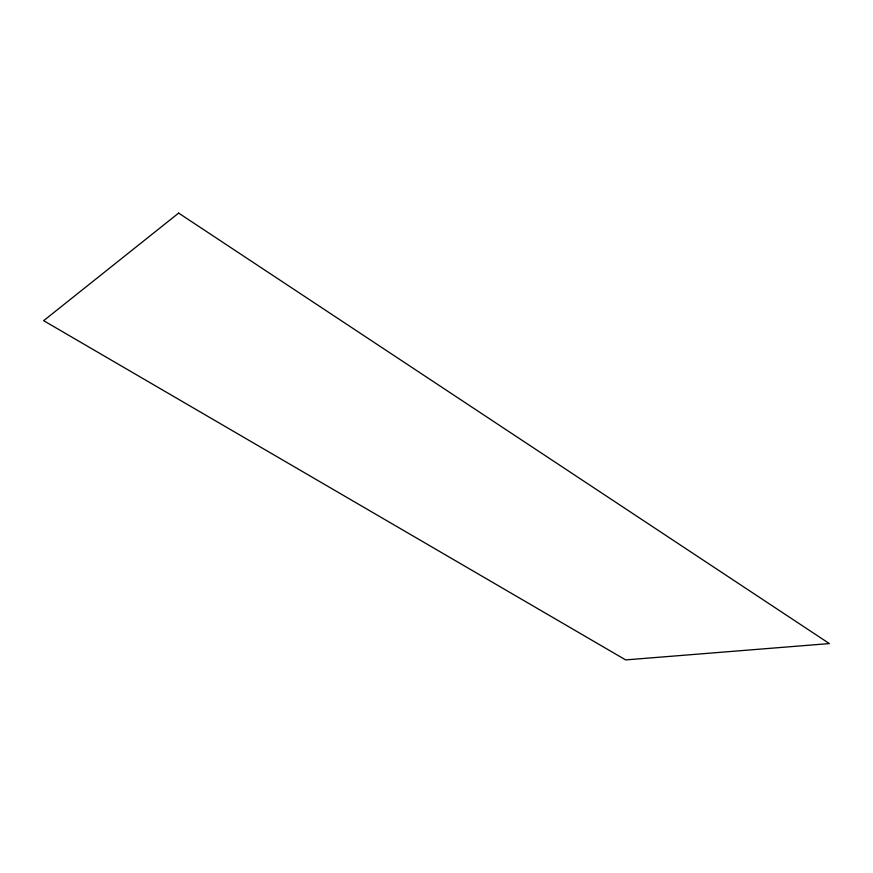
<?xml version="1.0" encoding="UTF-8"?>
<svg xmlns="http://www.w3.org/2000/svg" width="873" height="873" viewBox="0 0 873 873"><rect width="100%" height="100%" fill="white"/><g stroke="black" fill="none" stroke-linecap="round" stroke-linejoin="round"><path stroke-width="1.31" d="M178.638 213.088L43.65 320.675L625.668 659.912L829.35 643.576L178.638 213.088"/></g></svg>
